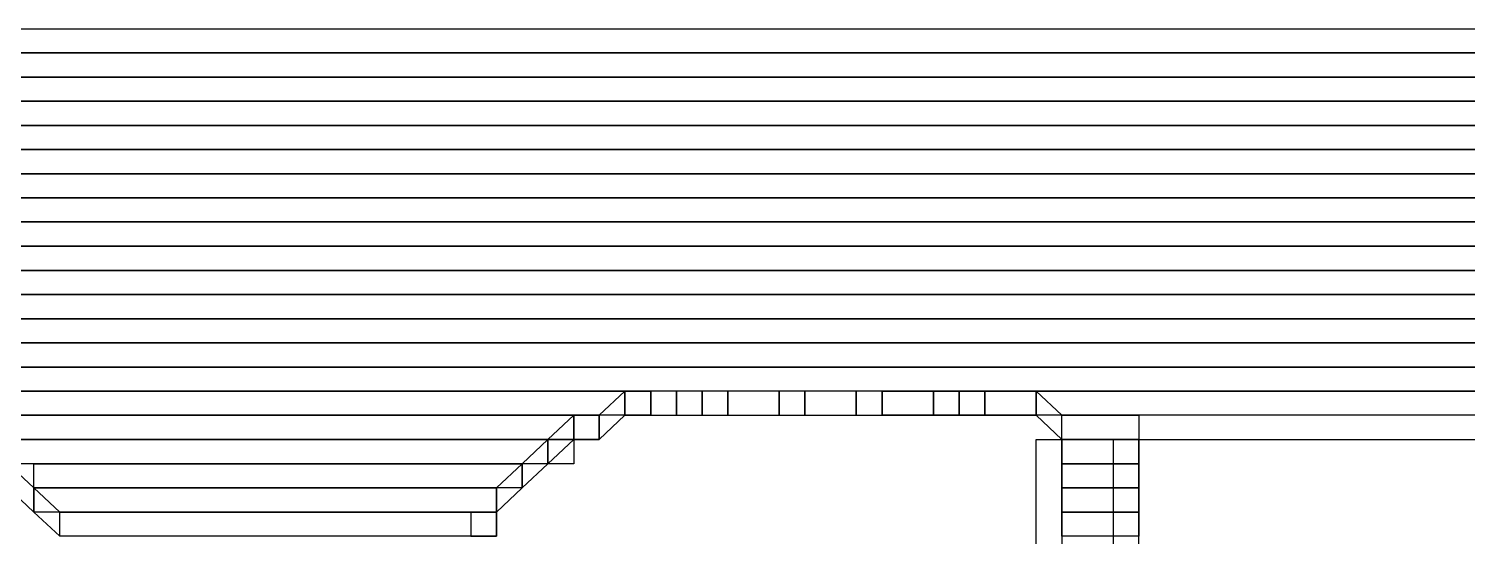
# Model space of a CAD drawing. Extents: x 0 to 841, y 0 to 594.
# Drawn here: x 671.22 to 682.89, y 106.17 to 110.28 of the extents above; entities that cross this region are included whole.
import ezdxf

# ---------------------------------------------------------------- set-up
doc = ezdxf.new("R2010")
doc.units = 0
doc.layers.add('01-LIN-025-A', color=7, linetype='Continuous')

msp = doc.modelspace()

# ---------------------------------------------------------------- linework, layer by layer
at = {"layer": '01-LIN-025-A'}
for points in [[(659.387, 110.283), (718.839, 110.283)], [(718.839, 110.087), (659.387, 110.087), (659.387, 110.283)], [(659.387, 110.283), (718.839, 110.283)], [(718.839, 110.087), (659.387, 110.087), (659.387, 110.283)], [(659.387, 110.283), (718.839, 110.283)], [(718.839, 110.087), (659.387, 110.087), (659.387, 110.283)], [(659.387, 110.283), (718.839, 110.283)], [(718.839, 110.087), (659.387, 110.087), (659.387, 110.283)], [(659.387, 110.087), (718.839, 110.087)], [(718.839, 109.891), (659.387, 109.891), (659.387, 110.087)], [(659.387, 110.087), (718.839, 110.087)], [(718.839, 109.891), (659.387, 109.891), (659.387, 110.087)], [(659.387, 109.891), (718.839, 109.891)], [(718.839, 109.695), (659.387, 109.695), (659.387, 109.891)], [(659.387, 109.891), (718.839, 109.891)], [(718.839, 109.695), (659.387, 109.695), (659.387, 109.891)], [(667.723, 109.695), (718.839, 109.695)], [(718.839, 109.499), (667.723, 109.499), (667.723, 109.695)], [(667.723, 109.695), (718.839, 109.695)], [(718.839, 109.499), (667.723, 109.499), (667.723, 109.695)], [(667.931, 109.499), (718.839, 109.499)], [(718.839, 109.304), (667.931, 109.304), (667.931, 109.499)], [(667.931, 109.499), (718.839, 109.499)], [(718.839, 109.304), (667.931, 109.304), (667.931, 109.499)], [(668.139, 109.304), (718.839, 109.304)], [(718.839, 109.108), (668.139, 109.108), (668.139, 109.304)], [(668.139, 109.304), (718.839, 109.304)], [(718.839, 109.108), (668.139, 109.108), (668.139, 109.304)], [(668.139, 109.304), (718.839, 109.304)], [(718.839, 109.108), (668.139, 109.108), (668.139, 109.304)], [(668.139, 109.304), (718.839, 109.304)], [(718.839, 109.108), (668.139, 109.108), (668.139, 109.304)], [(668.348, 109.108), (718.839, 109.108)], [(718.839, 108.912), (668.348, 108.912), (668.348, 109.108)], [(668.348, 109.108), (718.839, 109.108)], [(718.839, 108.912), (668.348, 108.912), (668.348, 109.108)], [(668.557, 108.912), (718.839, 108.912)], [(718.839, 108.717), (668.557, 108.717), (668.557, 108.912)], [(668.557, 108.912), (718.839, 108.912)], [(718.839, 108.717), (668.557, 108.717), (668.557, 108.912)], [(668.765, 108.717), (718.839, 108.717)], [(718.839, 108.52), (668.765, 108.52), (668.765, 108.717)], [(668.765, 108.717), (718.839, 108.717)], [(718.839, 108.52), (668.765, 108.52), (668.765, 108.717)], [(668.973, 108.52), (718.839, 108.52)], [(718.839, 108.324), (668.973, 108.324), (668.973, 108.52)], [(668.973, 108.52), (718.839, 108.52)], [(718.839, 108.324), (668.973, 108.324), (668.973, 108.52)], [(669.182, 108.324), (718.839, 108.324)], [(718.839, 108.129), (669.182, 108.129), (669.182, 108.324)], [(669.182, 108.324), (718.839, 108.324)], [(718.839, 108.129), (669.182, 108.129), (669.182, 108.324)], [(669.39, 108.129), (718.839, 108.129)], [(718.839, 107.933), (669.39, 107.933), (669.39, 108.129)], [(669.39, 108.129), (718.839, 108.129)], [(718.839, 107.933), (669.39, 107.933), (669.39, 108.129)], [(669.598, 108.129), (718.839, 108.129)], [(718.839, 107.933), (669.598, 107.933), (669.598, 108.129)], [(669.598, 108.129), (718.839, 108.129)], [(718.839, 107.933), (669.598, 107.933), (669.598, 108.129)], [(669.807, 107.933), (718.839, 107.933)], [(718.839, 107.737), (669.807, 107.737), (669.807, 107.933)], [(669.807, 107.933), (718.839, 107.933)], [(718.839, 107.737), (669.807, 107.737), (669.807, 107.933)], [(670.015, 107.737), (718.839, 107.737)], [(718.839, 107.541), (670.015, 107.541), (670.015, 107.737)], [(670.015, 107.737), (718.839, 107.737)], [(718.839, 107.541), (670.015, 107.541), (670.015, 107.737)], [(670.432, 107.541), (718.839, 107.541)], [(718.839, 107.346), (670.432, 107.346), (670.432, 107.541)], [(670.432, 107.541), (718.839, 107.541)], [(718.839, 107.346), (670.432, 107.346), (670.432, 107.541)], [(670.64, 107.346), (676.267, 107.346), (676.267, 107.15), (670.64, 107.15), (670.64, 107.346)], [(670.64, 107.346), (676.267, 107.346), (676.267, 107.15), (670.64, 107.15), (670.64, 107.346)], [(676.058, 107.346), (675.85, 107.15), (675.85, 106.954), (676.058, 107.15), (676.058, 107.346)], [(676.058, 107.346), (675.85, 107.15), (675.85, 106.954), (676.058, 107.15), (676.058, 107.346)], [(676.267, 107.346), (676.058, 107.346), (676.058, 107.15), (676.267, 107.15), (676.267, 107.346)], [(676.058, 107.346), (676.058, 107.346), (676.058, 107.15), (676.058, 107.15), (676.058, 107.346)], [(676.267, 107.346), (676.058, 107.346), (676.058, 107.15), (676.267, 107.15), (676.267, 107.346)], [(676.058, 107.346), (676.058, 107.346), (676.058, 107.15), (676.058, 107.15), (676.058, 107.346)], [(676.475, 107.346), (676.267, 107.346), (676.267, 107.15), (676.475, 107.15), (676.475, 107.346)], [(676.267, 107.346), (676.267, 107.346), (676.267, 107.15), (676.267, 107.15), (676.267, 107.346)], [(676.475, 107.346), (676.267, 107.346), (676.267, 107.15), (676.475, 107.15), (676.475, 107.346)], [(676.267, 107.346), (676.267, 107.346), (676.267, 107.15), (676.267, 107.15), (676.267, 107.346)], [(676.683, 107.346), (676.475, 107.346), (676.475, 107.15), (676.683, 107.15), (676.683, 107.346)], [(676.683, 107.346), (676.475, 107.346), (676.475, 107.15), (676.683, 107.15), (676.683, 107.346)], [(676.892, 107.346), (676.683, 107.346), (676.683, 107.15), (676.892, 107.15), (676.892, 107.346)], [(676.892, 107.346), (676.683, 107.346), (676.683, 107.15), (676.892, 107.15), (676.892, 107.346)], [(677.309, 107.346), (676.892, 107.346), (676.892, 107.15), (677.309, 107.15), (677.309, 107.346)], [(677.309, 107.346), (676.892, 107.346), (676.892, 107.15), (677.309, 107.15), (677.309, 107.346)], [(677.517, 107.346), (677.309, 107.346), (677.309, 107.15), (677.517, 107.15), (677.517, 107.346)], [(677.517, 107.346), (677.309, 107.346), (677.309, 107.15), (677.517, 107.15), (677.517, 107.346)], [(677.934, 107.346), (677.517, 107.346), (677.517, 107.15), (677.934, 107.15), (677.934, 107.346)], [(677.934, 107.346), (677.517, 107.346), (677.517, 107.15), (677.934, 107.15), (677.934, 107.346)], [(678.143, 107.346), (677.934, 107.346), (677.934, 107.15), (678.143, 107.15), (678.143, 107.346)], [(678.143, 107.346), (677.934, 107.346), (677.934, 107.15), (678.143, 107.15), (678.143, 107.346)], [(678.559, 107.346), (678.143, 107.346), (678.143, 107.15), (678.559, 107.15), (678.559, 107.346)], [(678.143, 107.346), (718.839, 107.346)], [(718.839, 107.15), (678.143, 107.15), (678.143, 107.346)], [(678.559, 107.346), (678.143, 107.346), (678.143, 107.15), (678.559, 107.15), (678.559, 107.346)], [(678.143, 107.346), (718.839, 107.346)], [(718.839, 107.15), (678.143, 107.15), (678.143, 107.346)], [(678.768, 107.346), (678.559, 107.346), (678.559, 107.15), (678.768, 107.15), (678.768, 107.346)], [(678.768, 107.346), (678.559, 107.346), (678.559, 107.15), (678.768, 107.15), (678.768, 107.346)], [(678.976, 107.346), (678.768, 107.346), (678.768, 107.15), (678.976, 107.15), (678.976, 107.346)], [(678.976, 107.346), (678.768, 107.346), (678.768, 107.15), (678.976, 107.15), (678.976, 107.346)], [(679.392, 107.346), (678.976, 107.346), (678.976, 107.15), (679.392, 107.15), (679.392, 107.346)], [(679.392, 107.346), (678.976, 107.346), (678.976, 107.15), (679.392, 107.15), (679.392, 107.346)], [(679.601, 107.15), (679.392, 107.346), (679.392, 107.15), (679.601, 106.954), (679.601, 107.15)], [(679.601, 107.15), (679.392, 107.346), (679.392, 107.15), (679.601, 106.954), (679.601, 107.15)], [(670.64, 107.15), (675.85, 107.15), (675.85, 106.954), (670.64, 106.954), (670.64, 107.15)], [(670.64, 107.15), (675.85, 107.15), (675.85, 106.954), (670.64, 106.954), (670.64, 107.15)], [(675.642, 107.15), (675.433, 106.954), (675.433, 106.758), (675.642, 106.954), (675.642, 107.15)], [(675.642, 107.15), (675.433, 106.954), (675.433, 106.758), (675.642, 106.954), (675.642, 107.15)], [(675.85, 107.15), (675.642, 107.15), (675.642, 106.954), (675.85, 106.954), (675.85, 107.15)], [(675.642, 107.15), (675.642, 107.15), (675.642, 106.954), (675.642, 106.954), (675.642, 107.15)], [(675.85, 107.15), (675.642, 107.15), (675.642, 106.954), (675.85, 106.954), (675.85, 107.15)], [(675.642, 107.15), (675.642, 107.15), (675.642, 106.954), (675.642, 106.954), (675.642, 107.15)], [(675.85, 107.15), (675.85, 107.15), (675.85, 106.954), (675.85, 106.954), (675.85, 107.15)], [(675.85, 107.15), (675.85, 107.15), (675.85, 106.954), (675.85, 106.954), (675.85, 107.15)], [(679.601, 107.15), (680.226, 107.15), (680.226, 106.954), (679.601, 106.954), (679.601, 107.15)], [(679.601, 107.15), (680.226, 107.15), (680.226, 106.954), (679.601, 106.954), (679.601, 107.15)], [(685.019, 107.15), (680.226, 107.15), (680.226, 106.954), (685.019, 106.954), (685.019, 107.15)], [(685.019, 107.15), (680.226, 107.15), (680.226, 106.954), (685.019, 106.954), (685.019, 107.15)], [(670.849, 106.954), (675.642, 106.954), (675.642, 106.758), (670.849, 106.758), (670.849, 106.954)], [(670.849, 106.954), (675.642, 106.954), (675.642, 106.758), (670.849, 106.758), (670.849, 106.954)], [(671.057, 106.954), (675.433, 106.954), (675.433, 106.758), (671.057, 106.758), (671.057, 106.954)], [(671.057, 106.954), (675.433, 106.954), (675.433, 106.758), (671.057, 106.758), (671.057, 106.954)], [(675.433, 106.954), (675.225, 106.758), (675.225, 106.562), (675.433, 106.758), (675.433, 106.954)], [(675.433, 106.954), (675.225, 106.758), (675.225, 106.562), (675.433, 106.758), (675.433, 106.954)], [(675.433, 106.954), (675.433, 106.954), (675.433, 106.758), (675.433, 106.758), (675.433, 106.954)], [(675.433, 106.954), (675.433, 106.954), (675.433, 106.758), (675.433, 106.758), (675.433, 106.954)], [(675.433, 106.954), (675.433, 106.954), (675.433, 106.758), (675.433, 106.758), (675.433, 106.954)], [(675.433, 106.954), (675.433, 106.954), (675.433, 106.758), (675.433, 106.758), (675.433, 106.954)], [(679.392, 105.387), (679.392, 106.954), (679.601, 106.954), (679.601, 105.387), (679.392, 105.387)], [(679.392, 105.387), (679.392, 106.954), (679.601, 106.954), (679.601, 105.387), (679.392, 105.387)], [(679.601, 106.954), (680.226, 106.954), (680.226, 106.758), (679.601, 106.758), (679.601, 106.954)], [(679.601, 106.954), (680.226, 106.954), (680.226, 106.758), (679.601, 106.758), (679.601, 106.954)], [(679.601, 106.954), (680.226, 106.954), (680.226, 106.758), (679.601, 106.758), (679.601, 106.954)], [(679.601, 106.954), (680.226, 106.954), (680.226, 106.758), (679.601, 106.758), (679.601, 106.954)], [(680.017, 106.954), (680.017, 105.387), (680.226, 105.387), (680.226, 106.954), (680.017, 106.954)], [(680.017, 106.954), (680.017, 105.387), (680.226, 105.387), (680.226, 106.954), (680.017, 106.954)], [(671.265, 106.562), (671.057, 106.758), (671.057, 106.562), (671.265, 106.366), (671.265, 106.562)], [(671.265, 106.562), (671.057, 106.758), (671.057, 106.562), (671.265, 106.366), (671.265, 106.562)], [(671.265, 106.758), (675.225, 106.758), (675.225, 106.562), (671.265, 106.562), (671.265, 106.758)], [(671.265, 106.758), (675.225, 106.758), (675.225, 106.562), (671.265, 106.562), (671.265, 106.758)], [(675.225, 106.758), (675.017, 106.562), (675.017, 106.366), (675.225, 106.562), (675.225, 106.758)], [(675.225, 106.758), (675.017, 106.562), (675.017, 106.366), (675.225, 106.562), (675.225, 106.758)], [(675.225, 106.758), (675.225, 106.758), (675.225, 106.562), (675.225, 106.562), (675.225, 106.758)], [(675.225, 106.758), (675.225, 106.758), (675.225, 106.562), (675.225, 106.562), (675.225, 106.758)], [(675.225, 106.758), (675.225, 106.758), (675.225, 106.562), (675.225, 106.562), (675.225, 106.758)], [(675.225, 106.758), (675.225, 106.758), (675.225, 106.562), (675.225, 106.562), (675.225, 106.758)], [(679.601, 106.758), (680.226, 106.758), (680.226, 106.562), (679.601, 106.562), (679.601, 106.758)], [(679.601, 106.758), (680.226, 106.758), (680.226, 106.562), (679.601, 106.562), (679.601, 106.758)], [(671.474, 106.366), (671.265, 106.562), (671.265, 106.366), (671.474, 106.17), (671.474, 106.366)], [(671.265, 106.562), (671.265, 106.562), (671.265, 106.366), (671.265, 106.366), (671.265, 106.562)], [(671.265, 106.562), (675.017, 106.562), (675.017, 106.366), (671.265, 106.366), (671.265, 106.562)], [(671.474, 106.366), (671.265, 106.562), (671.265, 106.366), (671.474, 106.17), (671.474, 106.366)], [(671.265, 106.562), (671.265, 106.562), (671.265, 106.366), (671.265, 106.366), (671.265, 106.562)], [(671.265, 106.562), (675.017, 106.562), (675.017, 106.366), (671.265, 106.366), (671.265, 106.562)], [(675.017, 106.562), (675.017, 106.562), (675.017, 106.366), (675.017, 106.366), (675.017, 106.562)], [(675.017, 106.562), (675.017, 106.562), (675.017, 106.366), (675.017, 106.366), (675.017, 106.562)], [(679.601, 106.562), (680.226, 106.562), (680.226, 106.366), (679.601, 106.366), (679.601, 106.562)], [(679.601, 106.562), (680.226, 106.562), (680.226, 106.366), (679.601, 106.366), (679.601, 106.562)], [(671.474, 106.366), (675.017, 106.366), (675.017, 106.17), (671.474, 106.17), (671.474, 106.366)], [(671.474, 106.366), (675.017, 106.366), (675.017, 106.17), (671.474, 106.17), (671.474, 106.366)], [(674.808, 106.366), (674.808, 106.17), (675.017, 106.17), (675.017, 106.366), (674.808, 106.366)], [(675.017, 106.366), (674.808, 106.366), (674.808, 106.17), (675.017, 106.17), (675.017, 106.366)], [(674.808, 106.366), (674.808, 106.17), (675.017, 106.17), (675.017, 106.366), (674.808, 106.366)], [(675.017, 106.366), (674.808, 106.366), (674.808, 106.17), (675.017, 106.17), (675.017, 106.366)], [(679.601, 106.366), (680.226, 106.366), (680.226, 106.17), (679.601, 106.17), (679.601, 106.366)], [(679.601, 106.366), (680.226, 106.366), (680.226, 106.17), (679.601, 106.17), (679.601, 106.366)]]:
    msp.add_lwpolyline(points, dxfattribs=at)

doc.saveas('drawing.dxf')
